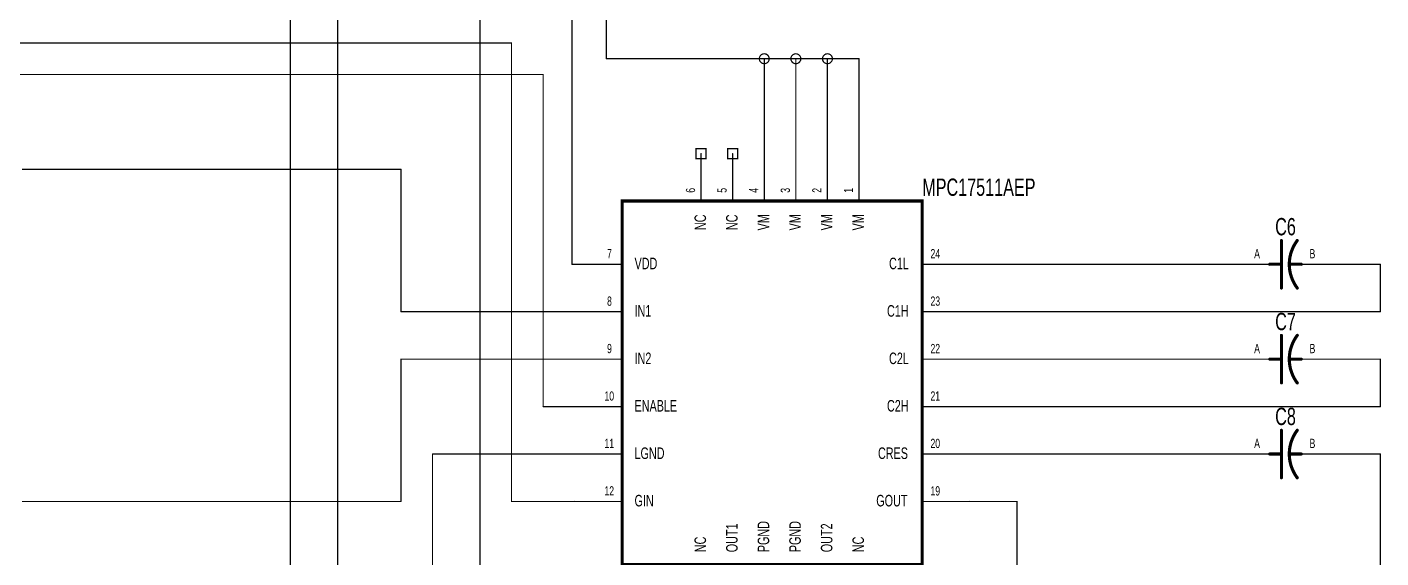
# Model space of a CAD drawing. Extents: x -0.1 to 11, y -0.1 to 7.9.
# Drawn here: x 6.717 to 11.002, y 3.122 to 4.8 of the extents above; entities that cross this region are included whole.
import ezdxf
from ezdxf.enums import TextEntityAlignment as Align

# ---------------------------------------------------------------- set-up
doc = ezdxf.new("R2010")
doc.units = 0
for name, color, linetype in [('Element', 253, 'CONTINUOUS'), ('Net', 50, 'CONTINUOUS'), ('Pin', 50, 'CONTINUOUS')]:
    doc.layers.add(name, color=color, linetype=linetype)

msp = doc.modelspace()

# ---------------------------------------------------------------- linework, layer by layer
at = {"layer": 'Element', "linetype": 'CONTINUOUS'}
for points, const_width in [([(8.6, 4.25), (9.55, 4.25), (9.55, 3.1), (8.6, 3.1), (8.6, 4.25)], 0.0098), ([(10.687, 3.975), (10.687, 4.125)], 0.0098), ([(10.7372, 4.1252), (10.7325, 4.1186), (10.7283, 4.1117), (10.7245, 4.1046), (10.7213, 4.0972), (10.7185, 4.0897), (10.7161, 4.0819), (10.7143, 4.0741), (10.713, 4.0661), (10.7123, 4.0581), (10.712, 4.05), (10.7123, 4.0419), (10.713, 4.0339), (10.7143, 4.0259), (10.7161, 4.0181), (10.7185, 4.0103), (10.7213, 4.0028), (10.7246, 3.9954), (10.7283, 3.9883), (10.7325, 3.9814), (10.7372, 3.9748)], 0.01), ([(10.65, 4.05), (10.687, 4.05)], 0.0098), ([(10.712, 4.05), (10.75, 4.05)], 0.0098), ([(10.687, 3.675), (10.687, 3.825)], 0.0098), ([(10.7372, 3.8252), (10.7325, 3.8186), (10.7283, 3.8117), (10.7245, 3.8046), (10.7213, 3.7972), (10.7185, 3.7897), (10.7161, 3.7819), (10.7143, 3.7741), (10.713, 3.7661), (10.7123, 3.7581), (10.712, 3.75), (10.7123, 3.7419), (10.713, 3.7339), (10.7143, 3.7259), (10.7161, 3.7181), (10.7185, 3.7103), (10.7213, 3.7028), (10.7246, 3.6954), (10.7283, 3.6883), (10.7325, 3.6814), (10.7372, 3.6748)], 0.01), ([(10.65, 3.75), (10.687, 3.75)], 0.0098), ([(10.712, 3.75), (10.75, 3.75)], 0.0098), ([(10.687, 3.375), (10.687, 3.525)], 0.0098), ([(10.7372, 3.5252), (10.7325, 3.5186), (10.7283, 3.5117), (10.7245, 3.5046), (10.7213, 3.4972), (10.7185, 3.4897), (10.7161, 3.4819), (10.7143, 3.4741), (10.713, 3.4661), (10.7123, 3.4581), (10.712, 3.45), (10.7123, 3.4419), (10.713, 3.4339), (10.7143, 3.4259), (10.7161, 3.4181), (10.7185, 3.4103), (10.7213, 3.4028), (10.7246, 3.3954), (10.7283, 3.3883), (10.7325, 3.3814), (10.7372, 3.3748)], 0.01), ([(10.65, 3.45), (10.687, 3.45)], 0.0098), ([(10.712, 3.45), (10.75, 3.45)], 0.0098)]:
    msp.add_lwpolyline(points, dxfattribs=dict(at, const_width=const_width))
for points, const_width in [([(10.6845, 4.125, 1), (10.6895, 4.125, 1), (10.6845, 4.125, 1)], 0.0049), ([(10.7347, 4.1252, 1), (10.7397, 4.1252, 1), (10.7347, 4.1252, 1)], 0.005), ([(10.6475, 4.05, 1), (10.6525, 4.05, 1), (10.6475, 4.05, 1)], 0.0049), ([(10.6845, 4.05, 1), (10.6895, 4.05, 1), (10.6845, 4.05, 1)], 0.0049), ([(10.7095, 4.05, 1), (10.7145, 4.05, 1), (10.7095, 4.05, 1)], 0.0049), ([(10.7475, 4.05, 1), (10.7525, 4.05, 1), (10.7475, 4.05, 1)], 0.0049), ([(10.6845, 3.975, 1), (10.6895, 3.975, 1), (10.6845, 3.975, 1)], 0.0049), ([(10.7347, 3.9748, 1), (10.7397, 3.9748, 1), (10.7347, 3.9748, 1)], 0.005), ([(10.6845, 3.825, 1), (10.6895, 3.825, 1), (10.6845, 3.825, 1)], 0.0049), ([(10.7347, 3.8252, 1), (10.7397, 3.8252, 1), (10.7347, 3.8252, 1)], 0.005), ([(10.6475, 3.75, 1), (10.6525, 3.75, 1), (10.6475, 3.75, 1)], 0.0049), ([(10.6845, 3.75, 1), (10.6895, 3.75, 1), (10.6845, 3.75, 1)], 0.0049), ([(10.7095, 3.75, 1), (10.7145, 3.75, 1), (10.7095, 3.75, 1)], 0.0049), ([(10.7475, 3.75, 1), (10.7525, 3.75, 1), (10.7475, 3.75, 1)], 0.0049), ([(10.6845, 3.675, 1), (10.6895, 3.675, 1), (10.6845, 3.675, 1)], 0.0049), ([(10.7347, 3.6748, 1), (10.7397, 3.6748, 1), (10.7347, 3.6748, 1)], 0.005), ([(10.6845, 3.525, 1), (10.6895, 3.525, 1), (10.6845, 3.525, 1)], 0.0049), ([(10.7347, 3.5252, 1), (10.7397, 3.5252, 1), (10.7347, 3.5252, 1)], 0.005), ([(10.6475, 3.45, 1), (10.6525, 3.45, 1), (10.6475, 3.45, 1)], 0.0049), ([(10.6845, 3.45, 1), (10.6895, 3.45, 1), (10.6845, 3.45, 1)], 0.0049), ([(10.7095, 3.45, 1), (10.7145, 3.45, 1), (10.7095, 3.45, 1)], 0.0049), ([(10.7475, 3.45, 1), (10.7525, 3.45, 1), (10.7475, 3.45, 1)], 0.0049), ([(10.6845, 3.375, 1), (10.6895, 3.375, 1), (10.6845, 3.375, 1)], 0.0049), ([(10.7347, 3.3748, 1), (10.7397, 3.3748, 1), (10.7347, 3.3748, 1)], 0.005)]:
    msp.add_lwpolyline(points, format="xyb", dxfattribs=dict(at, const_width=const_width))
at = {"layer": 'Net', "linetype": 'CONTINUOUS', "const_width": 0.0039}
for points in [[(8.55, 6.5), (8.55, 4.7)], [(7.7, 6.2), (7.7, 0.75)], [(8.4411, 4.05), (8.4411, 6.2)], [(7.55, 6.15), (7.55, 1.2)], [(8.15, 4.85), (8.15, 2.9)], [(5.25, 4.75), (8.25, 4.75)], [(8.25, 4.75), (8.25, 3.3)], [(9.0343, 4.7), (9.035, 4.6951), (9.0373, 4.6907), (9.0407, 4.6873), (9.0451, 4.685), (9.05, 4.6843), (9.0549, 4.685), (9.0593, 4.6873), (9.0627, 4.6907), (9.065, 4.6951), (9.0657, 4.7), (9.065, 4.7049), (9.0627, 4.7093), (9.0593, 4.7127), (9.0549, 4.715), (9.05, 4.7157), (9.0451, 4.715), (9.0407, 4.7127), (9.0373, 4.7093), (9.035, 4.7049), (9.0343, 4.7)], [(9.1343, 4.7), (9.135, 4.6951), (9.1373, 4.6907), (9.1407, 4.6873), (9.1451, 4.685), (9.15, 4.6843), (9.1549, 4.685), (9.1593, 4.6873), (9.1627, 4.6907), (9.165, 4.6951), (9.1657, 4.7), (9.165, 4.7049), (9.1627, 4.7093), (9.1593, 4.7127), (9.1549, 4.715), (9.15, 4.7157), (9.1451, 4.715), (9.1407, 4.7127), (9.1373, 4.7093), (9.135, 4.7049), (9.1343, 4.7)], [(9.2343, 4.7), (9.235, 4.6951), (9.2373, 4.6907), (9.2407, 4.6873), (9.2451, 4.685), (9.25, 4.6843), (9.2549, 4.685), (9.2593, 4.6873), (9.2627, 4.6907), (9.265, 4.6951), (9.2657, 4.7), (9.265, 4.7049), (9.2627, 4.7093), (9.2593, 4.7127), (9.2549, 4.715), (9.25, 4.7157), (9.2451, 4.715), (9.2407, 4.7127), (9.2373, 4.7093), (9.235, 4.7049), (9.2343, 4.7)], [(8.55, 4.7), (9.05, 4.7)], [(9.05, 4.4), (9.05, 4.7)], [(9.05, 4.7), (9.15, 4.7)], [(9.15, 4.7), (9.15, 4.4)], [(9.25, 4.7), (9.15, 4.7)], [(9.25, 4.4), (9.25, 4.7)], [(9.35, 4.7), (9.25, 4.7)], [(9.35, 4.4), (9.35, 4.7)], [(5.25, 4.65), (8.35, 4.65)], [(8.35, 4.65), (8.35, 3.6)], [(6.7, 4.35), (7.9, 4.35)], [(7.9, 4.35), (7.9, 3.9)], [(8.45, 4.05), (8.4411, 4.05)], [(10.5, 4.05), (9.7, 4.05)], [(10.9, 4.05), (11, 4.05)], [(11, 4.05), (11, 3.9)], [(7.9, 3.9), (8.45, 3.9)], [(11, 3.9), (9.7, 3.9)], [(7.9, 3.3), (7.9, 3.75)], [(7.9, 3.75), (8.45, 3.75)], [(10.5, 3.75), (9.7, 3.75)], [(10.9, 3.75), (11, 3.75)], [(11, 3.75), (11, 3.6)], [(8.35, 3.6), (8.45, 3.6)], [(11, 3.6), (9.7, 3.6)], [(8.45, 3.45), (8, 3.45)], [(8, 3.45), (8, 1.2)], [(10.5, 3.45), (9.7, 3.45)], [(10.9, 3.45), (11, 3.45)], [(11, 3.45), (11, 2.55)], [(6.7, 3.3), (7.9, 3.3)], [(8.25, 3.3), (8.45, 3.3)], [(9.7, 3.3), (9.85, 3.3)], [(9.85, 3.3), (9.85, 2.65)]]:
    msp.add_lwpolyline(points, dxfattribs=at)
at = {"layer": 'Net', "linetype": 'CONTINUOUS', "const_width": 0.002}
for points in [[(8.249, 4.75, 1), (8.251, 4.75, 1), (8.249, 4.75, 1)], [(8.249, 4.75, 1), (8.251, 4.75, 1), (8.249, 4.75, 1)], [(8.549, 4.7, 1), (8.551, 4.7, 1), (8.549, 4.7, 1)], [(8.549, 4.7, 1), (8.551, 4.7, 1), (8.549, 4.7, 1)], [(9.0333, 4.7, 1), (9.0352, 4.7, 1), (9.0333, 4.7, 1)], [(9.049, 4.7, 1), (9.051, 4.7, 1), (9.049, 4.7, 1)], [(9.049, 4.7, 1), (9.051, 4.7, 1), (9.049, 4.7, 1)], [(9.049, 4.7, 1), (9.051, 4.7, 1), (9.049, 4.7, 1)], [(9.1333, 4.7, 1), (9.1352, 4.7, 1), (9.1333, 4.7, 1)], [(9.149, 4.7, 1), (9.151, 4.7, 1), (9.149, 4.7, 1)], [(9.149, 4.7, 1), (9.151, 4.7, 1), (9.149, 4.7, 1)], [(9.149, 4.7, 1), (9.151, 4.7, 1), (9.149, 4.7, 1)], [(9.2333, 4.7, 1), (9.2352, 4.7, 1), (9.2333, 4.7, 1)], [(9.249, 4.7, 1), (9.251, 4.7, 1), (9.249, 4.7, 1)], [(9.249, 4.7, 1), (9.251, 4.7, 1), (9.249, 4.7, 1)], [(9.249, 4.7, 1), (9.251, 4.7, 1), (9.249, 4.7, 1)], [(9.349, 4.7, 1), (9.351, 4.7, 1), (9.349, 4.7, 1)], [(9.349, 4.7, 1), (9.351, 4.7, 1), (9.349, 4.7, 1)], [(8.349, 4.65, 1), (8.351, 4.65, 1), (8.349, 4.65, 1)], [(8.349, 4.65, 1), (8.351, 4.65, 1), (8.349, 4.65, 1)], [(9.049, 4.4, 1), (9.051, 4.4, 1), (9.049, 4.4, 1)], [(9.149, 4.4, 1), (9.151, 4.4, 1), (9.149, 4.4, 1)], [(9.249, 4.4, 1), (9.251, 4.4, 1), (9.249, 4.4, 1)], [(9.349, 4.4, 1), (9.351, 4.4, 1), (9.349, 4.4, 1)], [(7.899, 4.35, 1), (7.901, 4.35, 1), (7.899, 4.35, 1)], [(7.899, 4.35, 1), (7.901, 4.35, 1), (7.899, 4.35, 1)], [(8.4401, 4.05, 1), (8.4421, 4.05, 1), (8.4401, 4.05, 1)], [(8.4401, 4.05, 1), (8.4421, 4.05, 1), (8.4401, 4.05, 1)], [(8.449, 4.05, 1), (8.451, 4.05, 1), (8.449, 4.05, 1)], [(9.699, 4.05, 1), (9.701, 4.05, 1), (9.699, 4.05, 1)], [(10.499, 4.05, 1), (10.501, 4.05, 1), (10.499, 4.05, 1)], [(10.899, 4.05, 1), (10.901, 4.05, 1), (10.899, 4.05, 1)], [(10.999, 4.05, 1), (11.001, 4.05, 1), (10.999, 4.05, 1)], [(10.999, 4.05, 1), (11.001, 4.05, 1), (10.999, 4.05, 1)], [(7.899, 3.9, 1), (7.901, 3.9, 1), (7.899, 3.9, 1)], [(7.899, 3.9, 1), (7.901, 3.9, 1), (7.899, 3.9, 1)], [(8.449, 3.9, 1), (8.451, 3.9, 1), (8.449, 3.9, 1)], [(9.699, 3.9, 1), (9.701, 3.9, 1), (9.699, 3.9, 1)], [(10.999, 3.9, 1), (11.001, 3.9, 1), (10.999, 3.9, 1)], [(10.999, 3.9, 1), (11.001, 3.9, 1), (10.999, 3.9, 1)], [(7.899, 3.75, 1), (7.901, 3.75, 1), (7.899, 3.75, 1)], [(7.899, 3.75, 1), (7.901, 3.75, 1), (7.899, 3.75, 1)], [(8.449, 3.75, 1), (8.451, 3.75, 1), (8.449, 3.75, 1)], [(9.699, 3.75, 1), (9.701, 3.75, 1), (9.699, 3.75, 1)], [(10.499, 3.75, 1), (10.501, 3.75, 1), (10.499, 3.75, 1)], [(10.899, 3.75, 1), (10.901, 3.75, 1), (10.899, 3.75, 1)], [(10.999, 3.75, 1), (11.001, 3.75, 1), (10.999, 3.75, 1)], [(10.999, 3.75, 1), (11.001, 3.75, 1), (10.999, 3.75, 1)], [(8.349, 3.6, 1), (8.351, 3.6, 1), (8.349, 3.6, 1)], [(8.349, 3.6, 1), (8.351, 3.6, 1), (8.349, 3.6, 1)], [(8.449, 3.6, 1), (8.451, 3.6, 1), (8.449, 3.6, 1)], [(9.699, 3.6, 1), (9.701, 3.6, 1), (9.699, 3.6, 1)], [(10.999, 3.6, 1), (11.001, 3.6, 1), (10.999, 3.6, 1)], [(10.999, 3.6, 1), (11.001, 3.6, 1), (10.999, 3.6, 1)], [(7.999, 3.45, 1), (8.001, 3.45, 1), (7.999, 3.45, 1)], [(7.999, 3.45, 1), (8.001, 3.45, 1), (7.999, 3.45, 1)], [(8.449, 3.45, 1), (8.451, 3.45, 1), (8.449, 3.45, 1)], [(9.699, 3.45, 1), (9.701, 3.45, 1), (9.699, 3.45, 1)], [(10.499, 3.45, 1), (10.501, 3.45, 1), (10.499, 3.45, 1)], [(10.899, 3.45, 1), (10.901, 3.45, 1), (10.899, 3.45, 1)], [(10.999, 3.45, 1), (11.001, 3.45, 1), (10.999, 3.45, 1)], [(10.999, 3.45, 1), (11.001, 3.45, 1), (10.999, 3.45, 1)], [(7.899, 3.3, 1), (7.901, 3.3, 1), (7.899, 3.3, 1)], [(7.899, 3.3, 1), (7.901, 3.3, 1), (7.899, 3.3, 1)], [(8.249, 3.3, 1), (8.251, 3.3, 1), (8.249, 3.3, 1)], [(8.249, 3.3, 1), (8.251, 3.3, 1), (8.249, 3.3, 1)], [(8.449, 3.3, 1), (8.451, 3.3, 1), (8.449, 3.3, 1)], [(9.699, 3.3, 1), (9.701, 3.3, 1), (9.699, 3.3, 1)], [(9.849, 3.3, 1), (9.851, 3.3, 1), (9.849, 3.3, 1)], [(9.849, 3.3, 1), (9.851, 3.3, 1), (9.849, 3.3, 1)]]:
    msp.add_lwpolyline(points, format="xyb", dxfattribs=at)
at = {"layer": 'Pin', "linetype": 'CONTINUOUS', "const_width": 0.0039}
for points in [[(8.8343, 4.4157), (8.8657, 4.4157), (8.8657, 4.3843), (8.8343, 4.3843), (8.8343, 4.4157)], [(8.9343, 4.4157), (8.9657, 4.4157), (8.9657, 4.3843), (8.9343, 4.3843), (8.9343, 4.4157)], [(8.85, 4.25), (8.85, 4.4)], [(8.95, 4.25), (8.95, 4.4)], [(9.05, 4.25), (9.05, 4.4)], [(9.15, 4.25), (9.15, 4.4)], [(9.25, 4.25), (9.25, 4.4)], [(9.35, 4.25), (9.35, 4.4)], [(8.6, 4.05), (8.45, 4.05)], [(9.55, 4.05), (9.7, 4.05)], [(10.65, 4.05), (10.5, 4.05)], [(10.75, 4.05), (10.9, 4.05)], [(8.6, 3.9), (8.45, 3.9)], [(9.55, 3.9), (9.7, 3.9)], [(8.6, 3.75), (8.45, 3.75)], [(9.55, 3.75), (9.7, 3.75)], [(10.65, 3.75), (10.5, 3.75)], [(10.75, 3.75), (10.9, 3.75)], [(8.6, 3.6), (8.45, 3.6)], [(9.55, 3.6), (9.7, 3.6)], [(8.6, 3.45), (8.45, 3.45)], [(9.55, 3.45), (9.7, 3.45)], [(10.65, 3.45), (10.5, 3.45)], [(10.75, 3.45), (10.9, 3.45)], [(8.6, 3.3), (8.45, 3.3)], [(9.55, 3.3), (9.7, 3.3)]]:
    msp.add_lwpolyline(points, dxfattribs=at)
at = {"layer": 'Pin', "linetype": 'CONTINUOUS', "const_width": 0.002}
for points in [[(8.849, 4.4, 1), (8.851, 4.4, 1), (8.849, 4.4, 1)], [(8.949, 4.4, 1), (8.951, 4.4, 1), (8.949, 4.4, 1)], [(9.049, 4.4, 1), (9.051, 4.4, 1), (9.049, 4.4, 1)], [(9.149, 4.4, 1), (9.151, 4.4, 1), (9.149, 4.4, 1)], [(9.249, 4.4, 1), (9.251, 4.4, 1), (9.249, 4.4, 1)], [(9.349, 4.4, 1), (9.351, 4.4, 1), (9.349, 4.4, 1)], [(8.849, 4.25, 1), (8.851, 4.25, 1), (8.849, 4.25, 1)], [(8.949, 4.25, 1), (8.951, 4.25, 1), (8.949, 4.25, 1)], [(9.049, 4.25, 1), (9.051, 4.25, 1), (9.049, 4.25, 1)], [(9.149, 4.25, 1), (9.151, 4.25, 1), (9.149, 4.25, 1)], [(9.249, 4.25, 1), (9.251, 4.25, 1), (9.249, 4.25, 1)], [(9.349, 4.25, 1), (9.351, 4.25, 1), (9.349, 4.25, 1)], [(8.449, 4.05, 1), (8.451, 4.05, 1), (8.449, 4.05, 1)], [(8.599, 4.05, 1), (8.601, 4.05, 1), (8.599, 4.05, 1)], [(9.549, 4.05, 1), (9.551, 4.05, 1), (9.549, 4.05, 1)], [(9.699, 4.05, 1), (9.701, 4.05, 1), (9.699, 4.05, 1)], [(10.499, 4.05, 1), (10.501, 4.05, 1), (10.499, 4.05, 1)], [(10.649, 4.05, 1), (10.651, 4.05, 1), (10.649, 4.05, 1)], [(10.749, 4.05, 1), (10.751, 4.05, 1), (10.749, 4.05, 1)], [(10.899, 4.05, 1), (10.901, 4.05, 1), (10.899, 4.05, 1)], [(8.449, 3.9, 1), (8.451, 3.9, 1), (8.449, 3.9, 1)], [(8.599, 3.9, 1), (8.601, 3.9, 1), (8.599, 3.9, 1)], [(9.549, 3.9, 1), (9.551, 3.9, 1), (9.549, 3.9, 1)], [(9.699, 3.9, 1), (9.701, 3.9, 1), (9.699, 3.9, 1)], [(8.449, 3.75, 1), (8.451, 3.75, 1), (8.449, 3.75, 1)], [(8.599, 3.75, 1), (8.601, 3.75, 1), (8.599, 3.75, 1)], [(9.549, 3.75, 1), (9.551, 3.75, 1), (9.549, 3.75, 1)], [(9.699, 3.75, 1), (9.701, 3.75, 1), (9.699, 3.75, 1)], [(10.499, 3.75, 1), (10.501, 3.75, 1), (10.499, 3.75, 1)], [(10.649, 3.75, 1), (10.651, 3.75, 1), (10.649, 3.75, 1)], [(10.749, 3.75, 1), (10.751, 3.75, 1), (10.749, 3.75, 1)], [(10.899, 3.75, 1), (10.901, 3.75, 1), (10.899, 3.75, 1)], [(8.449, 3.6, 1), (8.451, 3.6, 1), (8.449, 3.6, 1)], [(8.599, 3.6, 1), (8.601, 3.6, 1), (8.599, 3.6, 1)], [(9.549, 3.6, 1), (9.551, 3.6, 1), (9.549, 3.6, 1)], [(9.699, 3.6, 1), (9.701, 3.6, 1), (9.699, 3.6, 1)], [(8.449, 3.45, 1), (8.451, 3.45, 1), (8.449, 3.45, 1)], [(8.599, 3.45, 1), (8.601, 3.45, 1), (8.599, 3.45, 1)], [(9.549, 3.45, 1), (9.551, 3.45, 1), (9.549, 3.45, 1)], [(9.699, 3.45, 1), (9.701, 3.45, 1), (9.699, 3.45, 1)], [(10.499, 3.45, 1), (10.501, 3.45, 1), (10.499, 3.45, 1)], [(10.649, 3.45, 1), (10.651, 3.45, 1), (10.649, 3.45, 1)], [(10.749, 3.45, 1), (10.751, 3.45, 1), (10.749, 3.45, 1)], [(10.899, 3.45, 1), (10.901, 3.45, 1), (10.899, 3.45, 1)], [(8.449, 3.3, 1), (8.451, 3.3, 1), (8.449, 3.3, 1)], [(8.599, 3.3, 1), (8.601, 3.3, 1), (8.599, 3.3, 1)], [(9.549, 3.3, 1), (9.551, 3.3, 1), (9.549, 3.3, 1)], [(9.699, 3.3, 1), (9.701, 3.3, 1), (9.699, 3.3, 1)]]:
    msp.add_lwpolyline(points, format="xyb", dxfattribs=at)

# ---------------------------------------------------------------- texts
at = {"layer": 'Element', "width": 0.7}
msp.add_text('MPC17511AEP', height=0.0547, dxfattribs=at).set_placement((9.55, 4.25), align=Align.BOTTOM_LEFT)
for s, p in [('C6', (10.7, 4.1252)), ('C7', (10.7, 3.8252)), ('C8', (10.7, 3.5252))]:
    msp.add_text(s, height=0.0547, dxfattribs=at).set_placement(p, align=Align.BOTTOM_CENTER)
at = {"layer": 'Pin', "width": 0.7}
for s, height, p in [('6', 0.0292, (8.8019, 4.2762)), ('5', 0.0292, (8.9019, 4.2762)), ('4', 0.0292, (9.0019, 4.2762)), ('3', 0.0292, (9.1019, 4.2762)), ('2', 0.0292, (9.2019, 4.2762)), ('1', 0.0292, (9.3019, 4.2762)), ('NC', 0.0365, (8.8292, 4.1581)), ('NC', 0.0365, (8.9292, 4.1581)), ('VM', 0.0365, (9.0292, 4.157)), ('VM', 0.0365, (9.1292, 4.157)), ('VM', 0.0365, (9.2292, 4.157)), ('VM', 0.0365, (9.3292, 4.157)), ('OUT1', 0.0365, (8.9292, 3.1394)), ('PGND', 0.0365, (9.0292, 3.1394)), ('PGND', 0.0365, (9.1292, 3.1394)), ('OUT2', 0.0365, (9.2292, 3.1394)), ('NC', 0.0365, (8.8292, 3.1394)), ('NC', 0.0365, (9.3292, 3.1394))]:
    msp.add_text(s, height=height, rotation=90, dxfattribs=at).set_placement(p, align=Align.TOP_LEFT)
for s, height, p in [('7', 0.0292, (8.5524, 4.0981)), ('C1L', 0.0365, (9.445, 4.0708)), ('24', 0.0292, (9.5762, 4.0981)), ('A', 0.0292, (10.6008, 4.0981)), ('B', 0.0292, (10.7762, 4.0981)), ('VDD', 0.0365, (8.6394, 4.0708)), ('8', 0.0292, (8.5524, 3.9481)), ('23', 0.0292, (9.5762, 3.9481)), ('IN1', 0.0365, (8.6394, 3.9208)), ('C1H', 0.0365, (9.4385, 3.9208)), ('9', 0.0292, (8.5524, 3.7981)), ('IN2', 0.0365, (8.6394, 3.7708)), ('C2L', 0.0365, (9.445, 3.7708)), ('22', 0.0292, (9.5762, 3.7981)), ('A', 0.0292, (10.6008, 3.7981)), ('B', 0.0292, (10.7762, 3.7981)), ('10', 0.0292, (8.5442, 3.6481)), ('21', 0.0292, (9.5762, 3.6481)), ('ENABLE', 0.0365, (8.6394, 3.6208)), ('C2H', 0.0365, (9.4385, 3.6208)), ('11', 0.0292, (8.5442, 3.4981)), ('LGND', 0.0365, (8.6394, 3.4708)), ('CRES', 0.0365, (9.41, 3.4708)), ('20', 0.0292, (9.5762, 3.4981)), ('A', 0.0292, (10.6008, 3.4981)), ('B', 0.0292, (10.7762, 3.4981)), ('12', 0.0292, (8.5442, 3.3481)), ('19', 0.0292, (9.5762, 3.3481)), ('GIN', 0.0365, (8.6394, 3.3208)), ('GOUT', 0.0365, (9.4045, 3.3208))]:
    msp.add_text(s, height=height, dxfattribs=at).set_placement(p, align=Align.TOP_LEFT)

doc.saveas('drawing.dxf')
